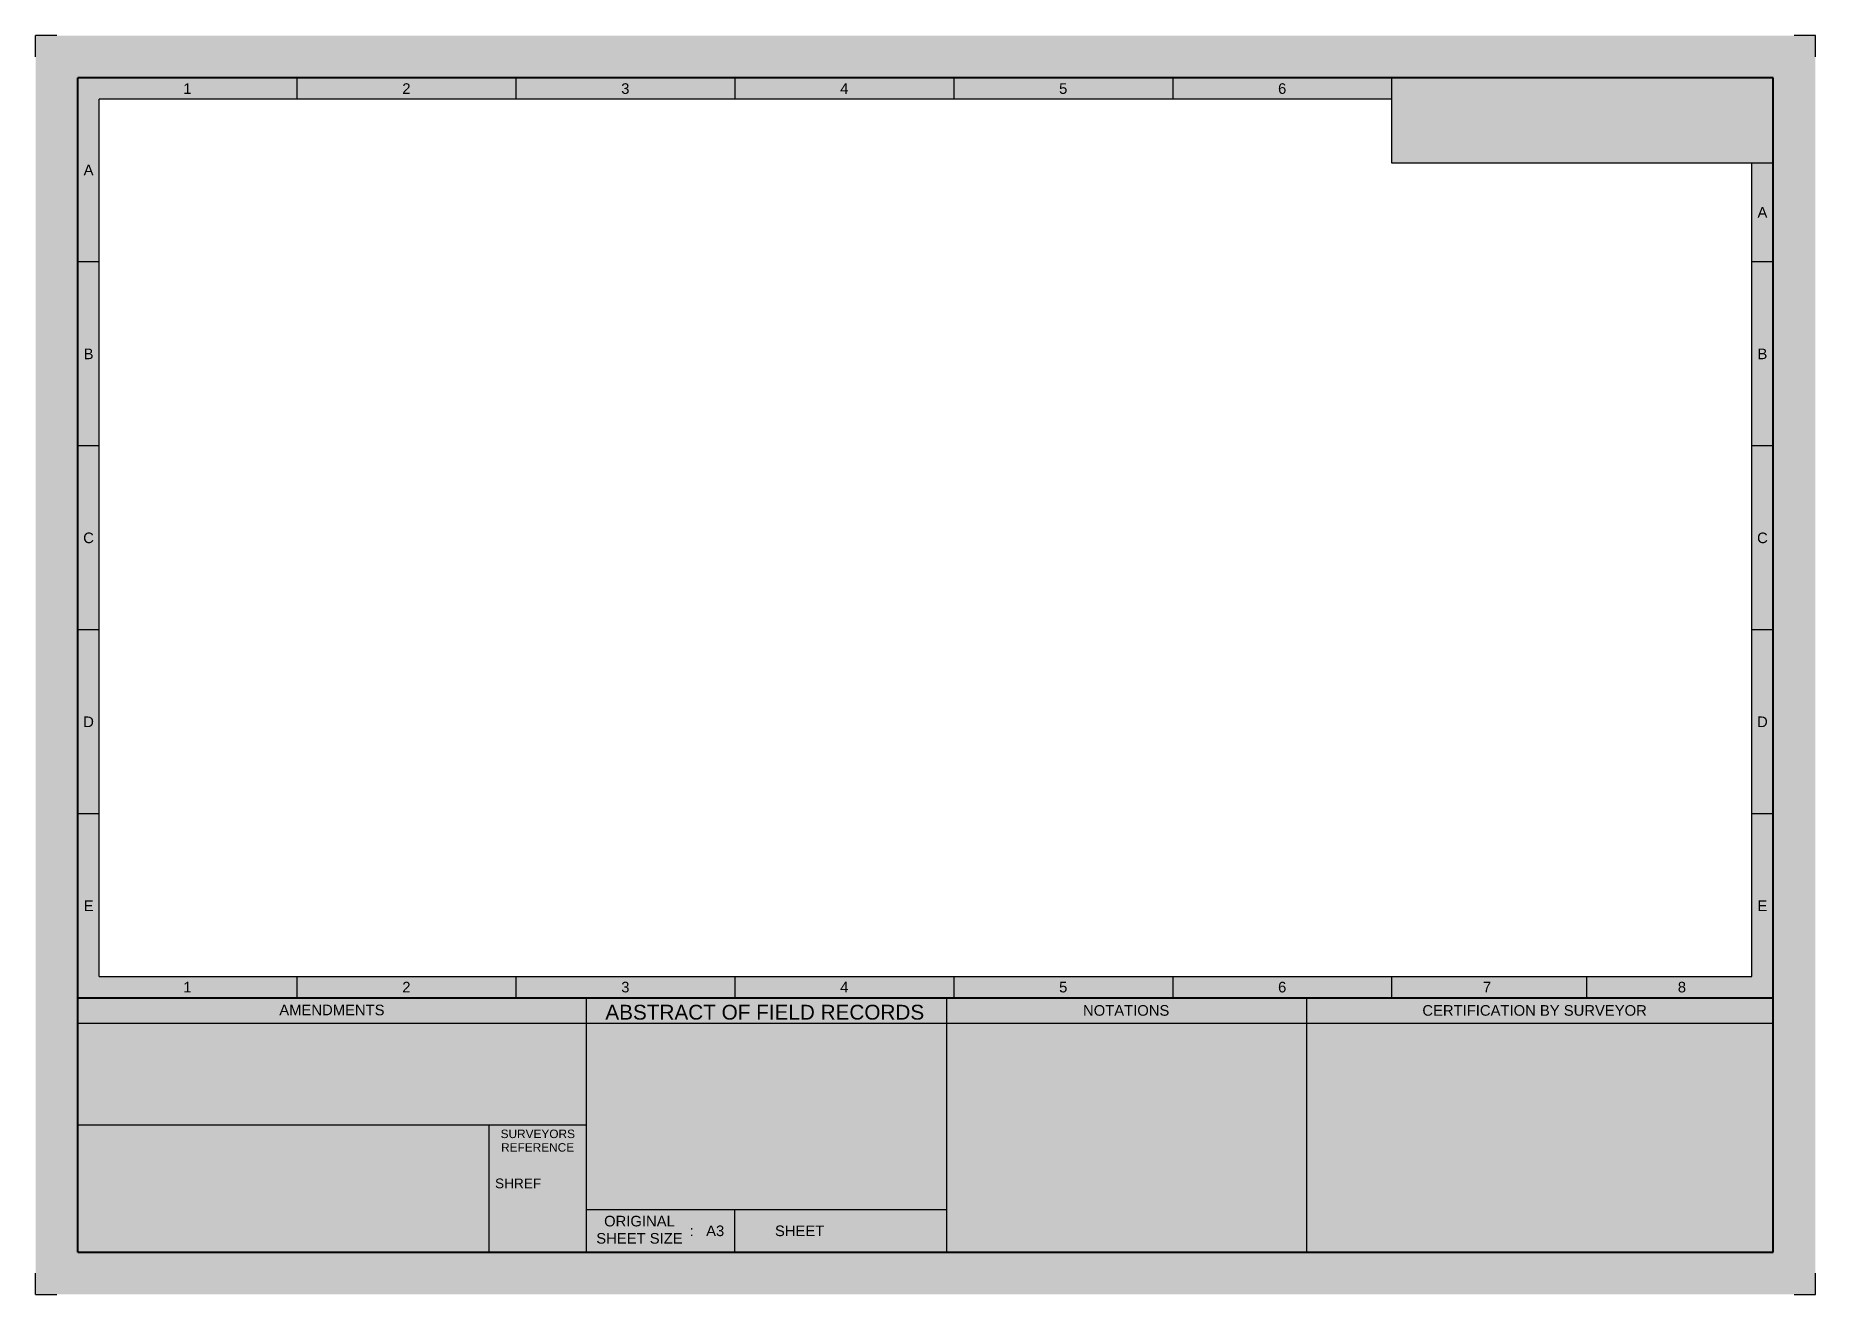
# Model space of a CAD drawing. Header units: metres. Extents: x -420 to 0, y 0 to 297.
import ezdxf
from ezdxf.enums import TextEntityAlignment as Align

# ---------------------------------------------------------------- set-up
doc = ezdxf.new("R2010")
doc.units = ezdxf.units.M
doc.header["$MEASUREMENT"] = 0
doc.styles.add('DSE_3.0mm_Arial', font='arial.ttf', dxfattribs={"height": 0.003})
doc.styles.add('Style-Arial', font='arial.ttf')

msp = doc.modelspace()

# ---------------------------------------------------------------- hatches: boundary and pattern name
at = {"linetype": 'Continuous', "lineweight": 0, "true_color": 0xffffff}
h = msp.add_hatch(color=7, dxfattribs=at)
h.dxf.hatch_style = 1
h.paths.add_polyline_path([(0, 297), (-420, 297), (-420, 0), (0, 0)])
h.paths.add_polyline_path([(-10, 10), (-410, 10), (-410, 287), (-10, 287)], flags=16)
h.paths.add_polyline_path([(-15, 75), (-54, 75), (-54, 70), (-120, 70), (-120, 64), (-190, 64), (-205, 64), (-205, 20), (-290, 20), (-290, 70), (-358.33, 70), (-358.33, 75), (-405, 75), (-405, 282), (-100, 282), (-100, 267), (-15, 267)], flags=0)
h.paths.add_polyline_path([(-310.67, 33.12), (-292.4, 33.12), (-292.4, 36.23), (-310.67, 36.23)], flags=8)
h.paths.add_polyline_path([(-310.78, 36.32), (-292.2, 36.32), (-292.2, 39.43), (-310.78, 39.43)], flags=8)
h.paths.add_polyline_path([(-249.16, 13.06), (-217.79, 13.06), (-217.79, 16.94), (-249.16, 16.94)], flags=8)
h.paths.add_polyline_path([(-266.29, 13.07), (-256.86, 13.07), (-256.86, 16.9), (-266.29, 16.9)], flags=8)
h.paths.add_polyline_path([(-288.33, 11.3), (-266.67, 11.3), (-266.67, 15.17), (-288.33, 15.17)], flags=8)
h.paths.add_polyline_path([(-286.49, 15.35), (-268.51, 15.35), (-268.51, 19.23), (-286.49, 19.23)], flags=8)
h.paths.add_polyline_path([(-14.29, 89.82), (-10.71, 89.82), (-10.71, 93.57), (-14.29, 93.57)], flags=8)
h.paths.add_polyline_path([(-14.39, 133.23), (-10.61, 133.23), (-10.61, 136.98), (-14.39, 136.98)], flags=8)
h.paths.add_polyline_path([(-14.41, 176.56), (-10.59, 176.56), (-10.59, 180.44), (-14.41, 180.44)], flags=8)
h.paths.add_polyline_path([(-14.29, 220.02), (-10.71, 220.02), (-10.71, 223.77), (-14.29, 223.77)], flags=8)
h.paths.add_polyline_path([(-14.29, 253.43), (-10.71, 253.43), (-10.71, 257.18), (-14.29, 257.18)], flags=8)
h.paths.add_polyline_path([(-409.29, 89.82), (-405.71, 89.82), (-405.71, 93.57), (-409.29, 93.57)], flags=8)
h.paths.add_polyline_path([(-409.39, 133.23), (-405.61, 133.23), (-405.61, 136.98), (-409.39, 136.98)], flags=8)
h.paths.add_polyline_path([(-409.41, 176.56), (-405.59, 176.56), (-405.59, 180.44), (-409.41, 180.44)], flags=8)
h.paths.add_polyline_path([(-409.29, 220.02), (-405.71, 220.02), (-405.71, 223.77), (-409.29, 223.77)], flags=8)
h.paths.add_polyline_path([(-409.29, 263.42), (-405.71, 263.42), (-405.71, 267.17), (-409.29, 267.17)], flags=8)
h.paths.add_polyline_path([(-127.44, 282.57), (-124.22, 282.57), (-124.22, 286.4), (-127.44, 286.4)], flags=8)
h.paths.add_polyline_path([(-179.1, 282.58), (-175.9, 282.58), (-175.9, 286.34), (-179.1, 286.34)], flags=8)
h.paths.add_polyline_path([(-230.76, 282.63), (-227.57, 282.63), (-227.57, 286.38), (-230.76, 286.38)], flags=8)
h.paths.add_polyline_path([(-282.44, 282.57), (-279.22, 282.57), (-279.22, 286.4), (-282.44, 286.4)], flags=8)
h.paths.add_polyline_path([(-334.1, 282.62), (-330.9, 282.62), (-330.9, 286.39), (-334.1, 286.39)], flags=8)
h.paths.add_polyline_path([(-385.77, 282.62), (-382.57, 282.62), (-382.57, 286.39), (-385.77, 286.39)], flags=8)
h.paths.add_polyline_path([(-33.11, 70.57), (-29.89, 70.57), (-29.89, 74.4), (-33.11, 74.4)], flags=8)
h.paths.add_polyline_path([(-79.09, 70.63), (-75.91, 70.63), (-75.91, 74.33), (-79.09, 74.33)], flags=8)
h.paths.add_polyline_path([(-127.44, 70.57), (-124.22, 70.57), (-124.22, 74.4), (-127.44, 74.4)], flags=8)
h.paths.add_polyline_path([(-179.1, 70.58), (-175.9, 70.58), (-175.9, 74.34), (-179.1, 74.34)], flags=8)
h.paths.add_polyline_path([(-230.76, 70.62), (-227.57, 70.62), (-227.57, 74.38), (-230.76, 74.38)], flags=8)
h.paths.add_polyline_path([(-282.44, 70.57), (-279.22, 70.57), (-279.22, 74.4), (-282.44, 74.4)], flags=8)
h.paths.add_polyline_path([(-334.1, 70.62), (-330.9, 70.62), (-330.9, 74.39), (-334.1, 74.39)], flags=8)
h.paths.add_polyline_path([(-385.77, 70.62), (-382.57, 70.62), (-382.57, 74.39), (-385.77, 74.39)], flags=8)
h.paths.add_polyline_path([(-93.4, 65.06), (-39.13, 65.06), (-39.13, 68.94), (-93.4, 68.94)], flags=8)
h.paths.add_polyline_path([(-173.47, 65.06), (-151.81, 65.06), (-151.81, 68.94), (-173.47, 68.94)], flags=8)
h.paths.add_polyline_path([(-363.15, 65.17), (-337.01, 65.17), (-337.01, 69.05), (-363.15, 69.05)], flags=8)
h.paths.add_polyline_path([(-286.46, 63.87), (-209.39, 63.87), (-209.39, 69.3), (-286.46, 69.3)], flags=8)
at = {"true_color": 0xffffff}
h = msp.add_hatch(color=7, dxfattribs=at)
h.dxf.hatch_style = 1
h.paths.add_polyline_path([(-10, 287), (-100, 287), (-100, 267), (-10, 267)])
h.paths.add_polyline_path([(-100, 287), (-151.67, 287), (-151.67, 282), (-100, 282)])
h.paths.add_polyline_path([(-151.67, 287), (-203.33, 287), (-203.33, 282), (-151.67, 282)])
h.paths.add_polyline_path([(-203.33, 287), (-255, 287), (-255, 282), (-203.33, 282)])
h.paths.add_polyline_path([(-255, 287), (-306.67, 287), (-306.67, 282), (-255, 282)])
h.paths.add_polyline_path([(-306.67, 287), (-358.33, 287), (-358.33, 282), (-306.67, 282)])
h.paths.add_polyline_path([(-358.33, 287), (-410, 287), (-410, 243.6), (-405, 243.6), (-405, 282), (-358.33, 282)])
h.paths.add_polyline_path([(-405, 243.6), (-410, 243.6), (-410, 200.2), (-405, 200.2)])
h.paths.add_polyline_path([(-405, 200.2), (-410, 200.2), (-410, 156.8), (-405, 156.8)])
h.paths.add_polyline_path([(-405, 156.8), (-410, 156.8), (-410, 113.4), (-405, 113.4)])
h.paths.add_polyline_path([(-358.33, 75), (-405, 75), (-405, 113.4), (-410, 113.4), (-410, 70), (-358.33, 70)])
h.paths.add_polyline_path([(-306.67, 75), (-358.33, 75), (-358.33, 70), (-306.67, 70)])
h.paths.add_polyline_path([(-255, 75), (-306.67, 75), (-306.67, 70), (-255, 70)])
h.paths.add_polyline_path([(-203.33, 75), (-255, 75), (-255, 70), (-203.33, 70)])
h.paths.add_polyline_path([(-151.67, 75), (-203.33, 75), (-203.33, 70), (-151.67, 70)])
h.paths.add_polyline_path([(-100, 75), (-151.67, 75), (-151.67, 70), (-100, 70)])
h.paths.add_polyline_path([(-54, 75), (-100, 75), (-100, 70), (-54, 70)])
h.paths.add_polyline_path([(-10, 113.4), (-15, 113.4), (-15, 75), (-54, 75), (-54, 70), (-10, 70)])
h.paths.add_polyline_path([(-10, 156.8), (-15, 156.8), (-15, 113.4), (-10, 113.4)])
h.paths.add_polyline_path([(-10, 200.2), (-15, 200.2), (-15, 156.8), (-10, 156.8)])
h.paths.add_polyline_path([(-10, 243.6), (-15, 243.6), (-15, 200.2), (-10, 200.2)])
h.paths.add_polyline_path([(-10, 267), (-15, 267), (-15, 243.6), (-10, 243.6)])
h.paths.add_polyline_path([(-10, 64), (-120, 64), (-120, 10), (-10, 10)])
h.paths.add_polyline_path([(-10, 70), (-54, 70), (-120, 70), (-120, 64), (-10, 64)])
h.paths.add_polyline_path([(-120, 64), (-190, 64), (-205, 64), (-205, 10), (-120, 10)])
h.paths.add_polyline_path([(-120, 70), (-151.67, 70), (-205, 70), (-205, 64), (-190, 64), (-120, 64)])
h.paths.add_polyline_path([(-205, 64), (-290, 64), (-290, 20), (-205, 20)])
h.paths.add_polyline_path([(-205, 70), (-255, 70), (-290, 70), (-290, 64), (-205, 64)])
h.paths.add_polyline_path([(-205, 20), (-255, 20), (-255, 10), (-205, 10)])
h.paths.add_polyline_path([(-255, 20), (-290, 20), (-290, 10), (-255, 10)])
h.paths.add_polyline_path([(-290, 20), (-290, 40), (-313, 40), (-313, 10), (-290, 10)])
h.paths.add_polyline_path([(-290, 64), (-410, 64), (-410, 40), (-290, 40)])
h.paths.add_polyline_path([(-290, 70), (-306.67, 70), (-410, 70), (-410, 64), (-290, 64)])
h.paths.add_polyline_path([(-313, 40), (-410, 40), (-410, 10), (-313, 10)])

# ---------------------------------------------------------------- linework, layer by layer
for p, q in [((-415, 297), (-420, 297)), ((-420, 292), (-420, 297)), ((0, 297), (-5, 297)), ((0, 292), (0, 297)), ((-358.33, 287), (-358.33, 282)), ((-306.67, 287), (-306.67, 282)), ((-255, 287), (-255, 282)), ((-203.33, 287), (-203.33, 282)), ((-151.67, 287), (-151.67, 282)), ((-100, 287), (-100, 267)), ((-100, 282), (-405, 282)), ((-405, 75), (-405, 282)), ((-100, 267), (-10, 267)), ((-15, 75), (-15, 267)), ((-405, 243.6), (-410, 243.6)), ((-10, 243.6), (-15, 243.6)), ((-405, 200.2), (-410, 200.2)), ((-10, 200.2), (-15, 200.2)), ((-405, 156.8), (-410, 156.8)), ((-10, 156.8), (-15, 156.8)), ((-405, 113.4), (-410, 113.4)), ((-10, 113.4), (-15, 113.4)), ((-405, 75), (-15, 75)), ((-358.33, 75), (-358.33, 70)), ((-306.67, 75), (-306.67, 70)), ((-255, 75), (-255, 70)), ((-203.33, 75), (-203.33, 70)), ((-151.67, 75), (-151.67, 70)), ((-100, 75), (-100, 70)), ((-54, 75), (-54, 70)), ((-290, 10), (-290, 70)), ((-205, 10), (-205, 70)), ((-120, 10), (-120, 70)), ((-410, 64), (-290, 64)), ((-290, 64), (-190, 64)), ((-190, 64), (-10, 64)), ((-410, 40), (-290, 40)), ((-313, 10), (-313, 40)), ((-290, 20), (-205, 20)), ((-255, 10), (-255, 20)), ((-420, 0), (-420, 5)), ((0, 0), (0, 5)), ((-420, 0), (-415, 0)), ((-5, 0), (0, 0))]:
    msp.add_line(p, q)
at = {"lineweight": 40}
for p, q in [((-410, 10), (-410, 287)), ((-10, 287), (-410, 287)), ((-10, 10), (-10, 287)), ((-410, 70), (-10, 70)), ((-410, 10), (-10, 10))]:
    msp.add_line(p, q, dxfattribs=at)

# ---------------------------------------------------------------- texts
at = {"style": 'DSE_3.0mm_Arial'}
for s, p in [('1', (-384.17, 284.5)), ('2', (-332.5, 284.5)), ('3', (-280.83, 284.5)), ('4', (-229.17, 284.5)), ('5', (-177.5, 284.5)), ('6', (-125.83, 284.5)), ('A', (-407.5, 265.3)), ('A', (-12.5, 255.3)), ('B', (-407.5, 221.9)), ('B', (-12.5, 221.9)), ('C', (-407.5, 178.5)), ('C', (-12.5, 178.5)), ('D', (-407.5, 135.1)), ('D', (-12.5, 135.1)), ('E', (-407.5, 91.7)), ('E', (-12.5, 91.7)), ('1', (-384.17, 72.5)), ('2', (-332.5, 72.5)), ('3', (-280.83, 72.5)), ('4', (-229.17, 72.5)), ('5', (-177.5, 72.5)), ('6', (-125.83, 72.5)), ('7', (-77.5, 72.5)), ('8', (-31.5, 72.5)), ('ORIGINAL', (-277.5, 17.29)), ('SHEET SIZE', (-277.5, 13.23)), (':   A3', (-261.57, 15)), ('SHEET', (-239.7, 15))]:
    msp.add_text(s, height=2.5, dxfattribs=at).set_placement(p, align=Align.MIDDLE_CENTER)
for s, height, p in [('AMENDMENTS', 2.5, (-362.49, 65.86)), ('ABSTRACT OF FIELD RECORDS', 3.5, (-285.55, 64.83)), ('NOTATIONS', 2.5, (-172.83, 65.75)), ('CERTIFICATION BY SURVEYOR', 2.5, (-92.75, 65.75)), ('SURVEYORS', 2, (-310.26, 36.88)), ('REFERENCE', 2, (-310.15, 33.68))]:
    msp.add_text(s, height=height, dxfattribs=at).set_placement(p)
at = {"style": 'Style-Arial'}
msp.add_attdef('SHREF', (-311.58, 25.04), '', height=2.3, dxfattribs=at)

doc.saveas('drawing.dxf')
